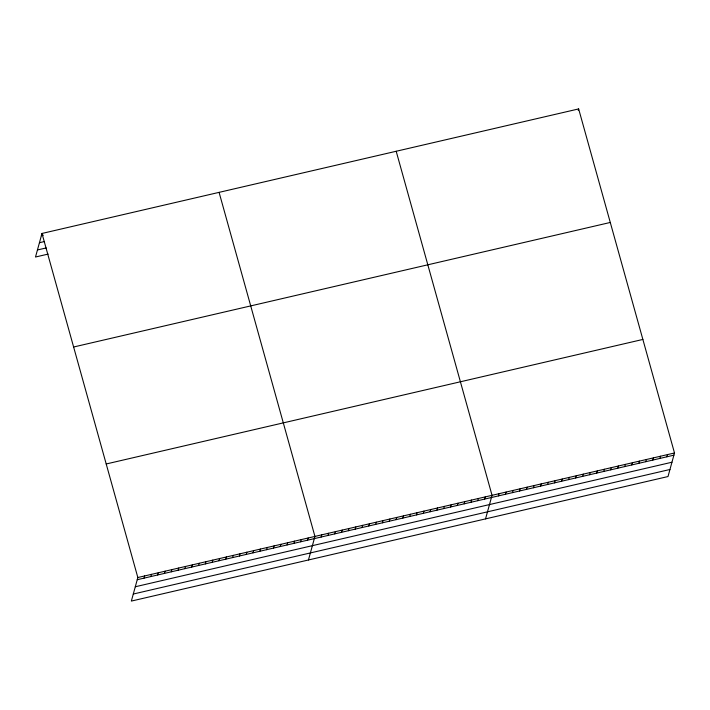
<?xml version="1.0" encoding="UTF-8"?>
<svg xmlns="http://www.w3.org/2000/svg" width="710" height="710" viewBox="0 0 710 710"><rect width="100%" height="100%" fill="white"/><g stroke="black" fill="none" stroke-linecap="round" stroke-linejoin="round"><path stroke-width="1.06" d="M41.988 233.457L137.838 577.523L131.35 601.077L668.012 476.543L674.5 452.98L578.65 108.923L41.988 233.457L35.5 257.02L48.147 254.082M144.05 578.126L144.654 575.934M150.857 576.547L151.461 574.354M157.673 574.967L158.277 572.775M164.48 573.387L165.084 571.195M171.296 571.807L171.9 569.615M178.103 570.228L178.707 568.035M184.919 568.648L185.523 566.456M191.727 567.068L192.33 564.876M198.543 565.488L199.146 563.296M205.35 563.909L205.953 561.716M212.166 562.32L212.769 560.128M218.973 560.74L219.576 558.548M225.789 559.16L226.392 556.968M232.596 557.581L233.199 555.389M239.412 556.001L240.015 553.809M246.219 554.421L246.823 552.229M253.035 552.841L253.639 550.649M259.842 551.262L260.446 549.07M266.658 549.682L267.262 547.49M273.465 548.093L274.069 545.901M280.281 546.514L280.885 544.322M287.089 544.934L287.692 542.742M293.896 543.354L294.508 541.162M300.712 541.774L301.315 539.582M307.519 540.195L308.131 538.003M308.451 559.977L314.938 536.423L219.088 192.366M321.142 537.035L321.745 534.843M327.958 535.455L328.561 533.263M334.765 533.876L335.368 531.683M341.581 532.287L342.184 530.095M348.388 530.707L348.992 528.515M355.204 529.128L355.808 526.935M362.011 527.548L362.615 525.356M368.827 525.968L369.431 523.776M375.634 524.388L376.238 522.196M382.45 522.808L383.054 520.616M389.257 521.229L389.861 519.037M396.073 519.649L396.677 517.457M402.881 518.06L403.484 515.868M409.697 516.481L410.3 514.288M416.504 514.901L417.107 512.709M423.32 513.321L423.923 511.129M430.127 511.741L430.73 509.549M436.943 510.162L437.546 507.969M443.75 508.582L444.353 506.39M450.566 507.002L451.169 504.81M457.373 505.422L457.977 503.23M464.189 503.843L464.793 501.642M578.242 110.387L578.65 108.923M470.996 502.254L471.6 500.062M477.812 500.674L478.416 498.482M484.619 499.094L485.223 496.902M485.542 518.886L492.039 495.323L396.189 151.266M498.447 495.891L499.05 493.698M505.467 494.258L506.07 492.066M512.487 492.634L513.09 490.441M519.507 491L520.11 488.808M526.518 489.376L527.122 487.184M533.538 487.743L534.142 485.551M540.558 486.119L541.162 483.927M547.579 484.486L548.182 482.294M554.59 482.862L555.193 480.67M561.61 481.229L562.213 479.037M568.63 479.605L569.234 477.413M575.65 477.972L576.254 475.78M582.661 476.348L583.265 474.156M589.682 474.715L590.285 472.523M596.702 473.091L597.305 470.899M603.722 471.458L604.325 469.266M610.733 469.834L611.337 467.641M617.753 468.201L618.357 466.009M624.773 466.577L625.377 464.384M631.785 464.943L632.397 462.751M638.805 463.319L639.408 461.127M645.825 461.686L646.428 459.494M652.845 460.062L653.448 457.87M659.856 458.429L660.469 456.237M666.876 456.805L667.48 454.613M41.384 235.649L43.328 235.205M39.44 242.705L44.313 241.577M37.444 249.973L46.203 247.941M73.618 347.004L610.28 222.461M106.207 463.976L642.87 339.442M137.838 577.523L674.5 452.98M137.234 579.715L673.897 455.172M135.29 586.762L671.953 462.228M133.294 594.03L669.956 469.487"/></g></svg>
